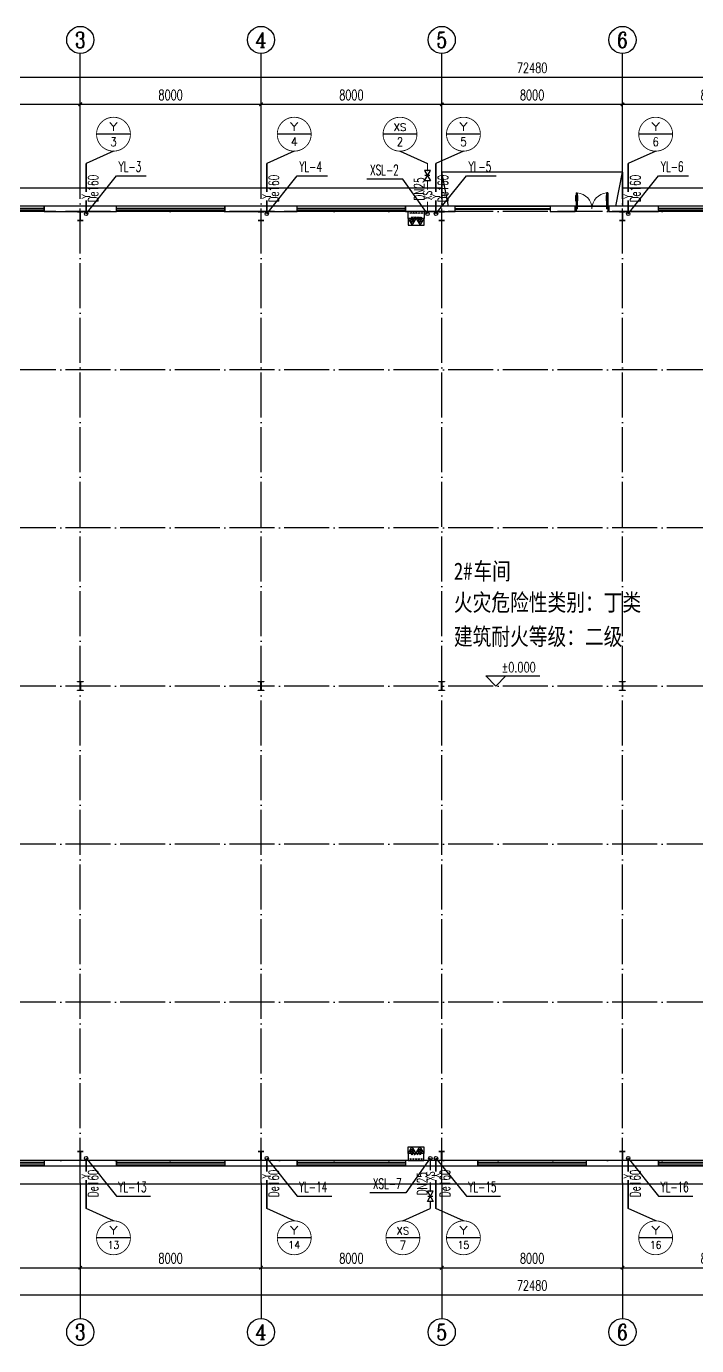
# Model space of a CAD drawing. Extents: x -173214 to 1102988, y -234847 to 675458.
# Drawn here: x 206880 to 236548, y 427477 to 485877 of the extents above; entities that cross this region are included whole.
import ezdxf
from ezdxf.enums import TextEntityAlignment as Align

# ---------------------------------------------------------------- set-up
doc = ezdxf.new("R2010")
doc.units = 0
doc.header["$LTSCALE"] = 1000
doc.header["$MEASUREMENT"] = 0
doc.linetypes.add('DASH', pattern=[0.35, 0.25, -0.1])
doc.linetypes.add('DOTE', pattern=[2.42, 2, -0.2, 0.02, -0.2])
doc.layers.get('Defpoints').update_dxf_attribs({"color": 250})
for name, color, linetype in [('0 - 梁柱', 3, 'Continuous'), ('AXIS', 171, 'Continuous'), ('AXIS_TEXT', 7, 'Continuous'), ('DIM_ELEV', 171, 'Continuous'), ('DIM_消防', 3, 'Continuous'), ('DIM_雨水', 3, 'Continuous'), ('DOTE', 8, 'DOTE'), ('EQUIP_消防', 7, 'Continuous'), ('GROUND', 150, 'Continuous'), ('PIPE-消防', 1, 'Continuous'), ('PIPE-雨水', 4, 'Continuous'), ('PUB_TEXT', 7, 'Continuous'), ('S_WALL', 9, 'Continuous'), ('STAIR', 3, 'Continuous'), ('TEXT_消防', 7, 'Continuous'), ('TEXT_雨水', 7, 'Continuous'), ('TWT_TEXT', 7, 'Continuous'), ('VALVE_消防', 7, 'Continuous'), ('VPIPE-消防', 1, 'Continuous'), ('VPIPE-雨水', 4, 'Continuous'), ('WALL-PARAPET', 6, 'Continuous'), ('WINDOW', 140, 'Continuous')]:
    doc.layers.add(name, color=color, linetype=linetype)
doc.styles.add('_TCH_AXIS', font='COMPLEX', dxfattribs={"bigfont": 'GBCBIG'})
doc.styles.add('_TCH_DIM', font='SIMPLEX', dxfattribs={"bigfont": 'GBCBIG'})
doc.styles.add('_TCH_DIM_T3', font='SIMPLEX', dxfattribs={"width": 0.705882, "bigfont": 'GBCBIG'})
doc.styles.add('_TWT_CIRCLE', font='COMPLEX', dxfattribs={"width": 1.1, "height": 3, "bigfont": 'HZTXT'})
doc.styles.add('_TWT_PIPEDN', font='SIMPLEX', dxfattribs={"width": 0.8, "height": 3, "bigfont": 'HZTXT'})
doc.styles.add('_TWT_PIPETEXT', font='COMPLEX', dxfattribs={"width": 0.8, "height": 2.5, "bigfont": 'HZTXT'})
doc.styles.add('_TWT_SERIAL', font='COMPLEX', dxfattribs={"width": 0.8, "height": 3, "bigfont": 'HZTXT'})
doc.styles.add('COMPLEX', font='COMPLEX')
doc.styles.add('宋体', font='', dxfattribs={"width": 0.8})
doc.styles.get('宋体').set_extended_font_data('SimSun')
doc.dimstyles.new('_TCH_ARCH&&150', dxfattribs={"dimtxt": 446.25, "dimasz": 150, "dimexe": 375, "dimexo": 450, "dimgap": 189.375, "dimtad": 1, "dimdec": 0, "dimzin": 0, "dimdsep": 46, "dimtxsty": '_TCH_DIM_T3', "dimblk": 'ARCHTICK', "dimcen": 0.09, "dimclrt": 7, "dimazin": 2, "dimtfac": 1, "dimtdec": 0, "dimtix": 1, "dimtmove": 2, "dimatfit": 3, "dimfxl": 0, "dimtolj": 1, "dimtzin": 0, "dimarcsym": 0})

# ---------------------------------------------------------------- blocks, each defined once
blk = doc.blocks.new('A$C670E4FA6')
at = {"layer": '0 - 梁柱'}
h = blk.add_hatch(color=256, dxfattribs=at)
h.paths.add_polyline_path([(125, 0), (0, 0), (0, 12), (120, 12), (120, 200), (125, 200)])
h.paths.add_polyline_path([(250, 0), (125, 0), (125, 200), (130, 200), (130, 12), (250, 12)])
h.paths.add_polyline_path([(250, 388), (130, 388), (130, 200), (125, 200), (125, 400), (250, 400)])
h.paths.add_polyline_path([(125, 200), (120, 200), (120, 388), (0, 388), (0, 400), (125, 400)])
blk.add_lwpolyline([(0, 400), (0, 388), (120, 388), (120, 12), (0, 12), (0, 0), (250, 0), (250, 12), (130, 12), (130, 388), (250, 388), (250, 400)], close=True, dxfattribs=at)
blk = doc.blocks.new('$TwtSys$00000545')
for p, q in [((0, 344), (-198, 0)), ((-198, 0), (198, 0)), ((-73, 36), (73, 182)), ((-73, 182), (73, 36)), ((198, 0), (0, 344))]:
    blk.add_line(p, q)
blk.add_circle((0, 109), 91.8)
blk = doc.blocks.new('消防软管卷盘')
blk.add_lwpolyline([(4963954, 151899), (4963954, 150312), (4964641, 150312), (4964641, 151899)], close=True)
for points, const_width in [([(4964134, 151704), (4964482, 151704)], 1), ([(4964134, 151566), (4964482, 151566)], 1), ([(4964134, 151428), (4964482, 151428)], 1), ([(4964134, 151290), (4964482, 151290)], 1), ([(4964134, 151152), (4964482, 151152)], 1), ([(4964134, 151014), (4964482, 151014)], 0.1), ([(4964134, 150876), (4964482, 150876)], 1), ([(4964134, 150738), (4964482, 150738)], 1), ([(4964150, 150600), (4964499, 150600)], 1), ([(4964150, 150462), (4964499, 150462)], 1)]:
    blk.add_lwpolyline(points, dxfattribs=dict(const_width=const_width))
for centre, start, end in [((4964134, 151636), 90, 270), ((4964134, 151360), 90, 270), ((4964134, 151084), 90, 270), ((4964482, 151498), 270, 90), ((4964482, 151222), 270, 90), ((4964482, 150946), 270, 90), ((4964134, 150808), 90, 270), ((4964150, 150532), 90, 270), ((4964499, 150670), 270, 90)]:
    blk.add_arc(centre, 69, start, end)
blk = doc.blocks.new('92623')
blk.add_lwpolyline([(8910066, 83014), (8909273, 83014), (8909273, 82670), (8910066, 82670)], close=True)
at = {"xscale": -0.5, "yscale": 0.5, "zscale": 0.5, "rotation": 89.99999999998747}
blk.add_blockref('消防软管卷盘', (8985223, 2565334), dxfattribs=at)
at = {"layer": 'EQUIP_消防', "rotation": 179.9999999999874}
for p in [(8909471, 83014), (8909868, 83014)]:
    blk.add_blockref('$TwtSys$00000545', p, dxfattribs=at)
blk = doc.blocks.new('$DorLib2D$00000213')
at = {"color": 0, "linetype": 'DASH', "const_width": 0.02}
blk.add_lwpolyline([(0.5, 0), (-0.5, 0)], dxfattribs=at)
blk = doc.blocks.new('$DorLib2D$00000011')
at = {"lineweight": 13}
for p, q in [((-0.483, 0.396), (-0.483, 0.235)), ((-0.417, 0.396), (-0.417, 0.235)), ((0.417, 0.396), (0.417, 0.235)), ((0.483, 0.396), (0.483, 0.235))]:
    blk.add_line(p, q, dxfattribs=at)
for p, q in [((-0.483, 0.396), (-0.467, 0.396)), ((-0.467, 0.471), (-0.467, -0.062)), ((-0.467, 0.471), (-0.433, 0.471)), ((-0.433, 0.471), (-0.433, 0.004)), ((-0.417, 0.396), (-0.433, 0.396)), ((0.417, 0.396), (0.433, 0.396)), ((0.433, 0.471), (0.433, 0.004)), ((0.467, 0.471), (0.433, 0.471)), ((0.467, 0.471), (0.467, -0.062)), ((0.483, 0.396), (0.467, 0.396)), ((-0.5, 0.004), (-0.433, 0.004)), ((-0.5, 0.004), (-0.5, -0.062)), ((-0.483, 0.235), (-0.467, 0.235)), ((-0.417, 0.235), (-0.433, 0.235)), ((0.417, 0.235), (0.433, 0.235)), ((0.5, 0.004), (0.433, 0.004)), ((0.483, 0.235), (0.467, 0.235)), ((0.5, 0.004), (0.5, -0.062)), ((-0.5, -0.062), (-0.467, -0.062)), ((0.5, -0.062), (0.467, -0.062))]:
    blk.add_line(p, q)
for centre, start, end in [((-0.467, 0.004), 0, 85.904), ((0.467, 0.004), 94.096, 180)]:
    blk.add_arc(centre, 0.467, start, end, dxfattribs=at)
blk = doc.blocks.new('$TCHSYS$WIN2D')
for p, q in [((-0.5, 0.5), (0.5, 0.5)), ((-0.5, 0.5), (-0.5, -0.5)), ((0.5, 0.5), (0.5, -0.5)), ((0.5, 0.167), (-0.5, 0.167)), ((0.5, -0.167), (-0.5, -0.167)), ((-0.5, -0.5), (0.5, -0.5))]:
    blk.add_line(p, q)
blk = doc.blocks.new('_AXISO')
blk.add_circle((0, 0), 0.5)
at = {"layer": 'AXIS_TEXT', "style": 'COMPLEX', "width": 1.041667}
blk.add_attdef('A', text='', height=0.56, dxfattribs=at).set_placement((-0.25, -0.28), (0.25, -0.28), align=Align.FIT)
blk = doc.blocks.new('_ArchTick')
at = {"color": 0, "linetype": 'ByBlock', "const_width": 0.4}
blk.add_lwpolyline([(-0.5, -0.5), (0.5, 0.5)], dxfattribs=at)
blk = doc.blocks.new('*D119')
at = {"layer": 'AXIS', "color": 0, "lineweight": -2}
for p, q in [((193026, 434227), (193026, 429352)), ((265506, 434227), (265506, 429352)), ((193026, 429727), (265506, 429727))]:
    blk.add_line(p, q, dxfattribs=at)
at = {"layer": 'Defpoints', "color": 0}
for p in [(193026, 434677), (265506, 434677), (265506, 429727)]:
    blk.add_point(p, dxfattribs=at)
at = {"layer": 'AXIS', "color": 0, "lineweight": -2, "xscale": 150, "yscale": 150, "zscale": 150, "rotation": 180}
blk.add_blockref('_ArchTick', (193026, 429727), dxfattribs=at)
at = {"layer": 'AXIS', "color": 0, "lineweight": -2, "xscale": 150, "yscale": 150, "zscale": 150}
blk.add_blockref('_ArchTick', (265506, 429727), dxfattribs=at)
at = {"layer": 'AXIS', "color": 7, "insert": (229266, 430140), "char_height": 446.2, "attachment_point": 5, "style": '_TCH_DIM_T3'}
blk.add_mtext('\\A1;72480', dxfattribs=at)
blk = doc.blocks.new('*D122')
at = {"layer": 'AXIS', "color": 0, "lineweight": -2}
for p, q in [((201266, 434227), (201266, 430552)), ((209266, 434227), (209266, 430552)), ((201266, 430927), (209266, 430927))]:
    blk.add_line(p, q, dxfattribs=at)
at = {"layer": 'Defpoints', "color": 0}
for p in [(201266, 434677), (209266, 434677), (209266, 430927)]:
    blk.add_point(p, dxfattribs=at)
at = {"layer": 'AXIS', "color": 0, "lineweight": -2, "xscale": 150, "yscale": 150, "zscale": 150, "rotation": 180}
blk.add_blockref('_ArchTick', (201266, 430927), dxfattribs=at)
at = {"layer": 'AXIS', "color": 0, "lineweight": -2, "xscale": 150, "yscale": 150, "zscale": 150}
blk.add_blockref('_ArchTick', (209266, 430927), dxfattribs=at)
at = {"layer": 'AXIS', "color": 7, "insert": (205266, 431340), "char_height": 446.2, "attachment_point": 5, "style": '_TCH_DIM_T3'}
blk.add_mtext('\\A1;8000', dxfattribs=at)
blk = doc.blocks.new('*D123')
at = {"layer": 'AXIS', "color": 0, "lineweight": -2}
for p, q in [((209266, 434227), (209266, 430552)), ((217266, 434227), (217266, 430552)), ((209266, 430927), (217266, 430927))]:
    blk.add_line(p, q, dxfattribs=at)
at = {"layer": 'Defpoints', "color": 0}
for p in [(209266, 434677), (217266, 434677), (217266, 430927)]:
    blk.add_point(p, dxfattribs=at)
at = {"layer": 'AXIS', "color": 0, "lineweight": -2, "xscale": 150, "yscale": 150, "zscale": 150, "rotation": 180}
blk.add_blockref('_ArchTick', (209266, 430927), dxfattribs=at)
at = {"layer": 'AXIS', "color": 0, "lineweight": -2, "xscale": 150, "yscale": 150, "zscale": 150}
blk.add_blockref('_ArchTick', (217266, 430927), dxfattribs=at)
at = {"layer": 'AXIS', "color": 7, "insert": (213266, 431340), "char_height": 446.2, "attachment_point": 5, "style": '_TCH_DIM_T3'}
blk.add_mtext('\\A1;8000', dxfattribs=at)
blk = doc.blocks.new('*D124')
at = {"layer": 'AXIS', "color": 0, "lineweight": -2}
for p, q in [((217266, 434227), (217266, 430552)), ((225266, 434227), (225266, 430552)), ((217266, 430927), (225266, 430927))]:
    blk.add_line(p, q, dxfattribs=at)
at = {"layer": 'Defpoints', "color": 0}
for p in [(217266, 434677), (225266, 434677), (225266, 430927)]:
    blk.add_point(p, dxfattribs=at)
at = {"layer": 'AXIS', "color": 0, "lineweight": -2, "xscale": 150, "yscale": 150, "zscale": 150, "rotation": 180}
blk.add_blockref('_ArchTick', (217266, 430927), dxfattribs=at)
at = {"layer": 'AXIS', "color": 0, "lineweight": -2, "xscale": 150, "yscale": 150, "zscale": 150}
blk.add_blockref('_ArchTick', (225266, 430927), dxfattribs=at)
at = {"layer": 'AXIS', "color": 7, "insert": (221266, 431340), "char_height": 446.2, "attachment_point": 5, "style": '_TCH_DIM_T3'}
blk.add_mtext('\\A1;8000', dxfattribs=at)
blk = doc.blocks.new('*D125')
at = {"layer": 'AXIS', "color": 0, "lineweight": -2}
for p, q in [((225266, 434227), (225266, 430552)), ((233266, 434227), (233266, 430552)), ((225266, 430927), (233266, 430927))]:
    blk.add_line(p, q, dxfattribs=at)
at = {"layer": 'Defpoints', "color": 0}
for p in [(225266, 434677), (233266, 434677), (233266, 430927)]:
    blk.add_point(p, dxfattribs=at)
at = {"layer": 'AXIS', "color": 0, "lineweight": -2, "xscale": 150, "yscale": 150, "zscale": 150, "rotation": 180}
blk.add_blockref('_ArchTick', (225266, 430927), dxfattribs=at)
at = {"layer": 'AXIS', "color": 0, "lineweight": -2, "xscale": 150, "yscale": 150, "zscale": 150}
blk.add_blockref('_ArchTick', (233266, 430927), dxfattribs=at)
at = {"layer": 'AXIS', "color": 7, "insert": (229266, 431340), "char_height": 446.2, "attachment_point": 5, "style": '_TCH_DIM_T3'}
blk.add_mtext('\\A1;8000', dxfattribs=at)
blk = doc.blocks.new('*D126')
at = {"layer": 'AXIS', "color": 0, "lineweight": -2}
for p, q in [((233266, 434227), (233266, 430552)), ((241266, 434227), (241266, 430552)), ((233266, 430927), (241266, 430927))]:
    blk.add_line(p, q, dxfattribs=at)
at = {"layer": 'Defpoints', "color": 0}
for p in [(233266, 434677), (241266, 434677), (241266, 430927)]:
    blk.add_point(p, dxfattribs=at)
at = {"layer": 'AXIS', "color": 0, "lineweight": -2, "xscale": 150, "yscale": 150, "zscale": 150, "rotation": 180}
blk.add_blockref('_ArchTick', (233266, 430927), dxfattribs=at)
at = {"layer": 'AXIS', "color": 0, "lineweight": -2, "xscale": 150, "yscale": 150, "zscale": 150}
blk.add_blockref('_ArchTick', (241266, 430927), dxfattribs=at)
at = {"layer": 'AXIS', "color": 7, "insert": (237266, 431340), "char_height": 446.2, "attachment_point": 5, "style": '_TCH_DIM_T3'}
blk.add_mtext('\\A1;8000', dxfattribs=at)
blk = doc.blocks.new('*D131')
at = {"layer": 'AXIS', "color": 0, "lineweight": -2}
for p, q in [((193026, 479127), (193026, 484002)), ((193026, 483627), (265506, 483627)), ((265506, 479127), (265506, 484002))]:
    blk.add_line(p, q, dxfattribs=at)
at = {"layer": 'Defpoints', "color": 0}
for p in [(265506, 483627), (193026, 478677), (265506, 478677)]:
    blk.add_point(p, dxfattribs=at)
at = {"layer": 'AXIS', "color": 0, "lineweight": -2, "xscale": 150, "yscale": 150, "zscale": 150, "rotation": 180}
blk.add_blockref('_ArchTick', (193026, 483627), dxfattribs=at)
at = {"layer": 'AXIS', "color": 0, "lineweight": -2, "xscale": 150, "yscale": 150, "zscale": 150}
blk.add_blockref('_ArchTick', (265506, 483627), dxfattribs=at)
at = {"layer": 'AXIS', "color": 7, "insert": (229266, 484040), "char_height": 446.2, "attachment_point": 5, "style": '_TCH_DIM_T3'}
blk.add_mtext('\\A1;72480', dxfattribs=at)
blk = doc.blocks.new('*D135')
at = {"layer": 'AXIS', "color": 0, "lineweight": -2}
for p, q in [((201266, 479127), (201266, 482802)), ((201266, 482427), (209266, 482427)), ((209266, 479127), (209266, 482802))]:
    blk.add_line(p, q, dxfattribs=at)
at = {"layer": 'Defpoints', "color": 0}
for p in [(209266, 482427), (201266, 478677), (209266, 478677)]:
    blk.add_point(p, dxfattribs=at)
at = {"layer": 'AXIS', "color": 0, "lineweight": -2, "xscale": 150, "yscale": 150, "zscale": 150, "rotation": 180}
blk.add_blockref('_ArchTick', (201266, 482427), dxfattribs=at)
at = {"layer": 'AXIS', "color": 0, "lineweight": -2, "xscale": 150, "yscale": 150, "zscale": 150}
blk.add_blockref('_ArchTick', (209266, 482427), dxfattribs=at)
at = {"layer": 'AXIS', "color": 7, "insert": (205266, 482840), "char_height": 446.2, "attachment_point": 5, "style": '_TCH_DIM_T3'}
blk.add_mtext('\\A1;8000', dxfattribs=at)
blk = doc.blocks.new('*D136')
at = {"layer": 'AXIS', "color": 0, "lineweight": -2}
for p, q in [((209266, 479127), (209266, 482802)), ((209266, 482427), (217266, 482427)), ((217266, 479127), (217266, 482802))]:
    blk.add_line(p, q, dxfattribs=at)
at = {"layer": 'Defpoints', "color": 0}
for p in [(217266, 482427), (209266, 478677), (217266, 478677)]:
    blk.add_point(p, dxfattribs=at)
at = {"layer": 'AXIS', "color": 0, "lineweight": -2, "xscale": 150, "yscale": 150, "zscale": 150, "rotation": 180}
blk.add_blockref('_ArchTick', (209266, 482427), dxfattribs=at)
at = {"layer": 'AXIS', "color": 0, "lineweight": -2, "xscale": 150, "yscale": 150, "zscale": 150}
blk.add_blockref('_ArchTick', (217266, 482427), dxfattribs=at)
at = {"layer": 'AXIS', "color": 7, "insert": (213266, 482840), "char_height": 446.2, "attachment_point": 5, "style": '_TCH_DIM_T3'}
blk.add_mtext('\\A1;8000', dxfattribs=at)
blk = doc.blocks.new('*D137')
at = {"layer": 'AXIS', "color": 0, "lineweight": -2}
for p, q in [((217266, 479127), (217266, 482802)), ((217266, 482427), (225266, 482427)), ((225266, 479127), (225266, 482802))]:
    blk.add_line(p, q, dxfattribs=at)
at = {"layer": 'Defpoints', "color": 0}
for p in [(225266, 482427), (217266, 478677), (225266, 478677)]:
    blk.add_point(p, dxfattribs=at)
at = {"layer": 'AXIS', "color": 0, "lineweight": -2, "xscale": 150, "yscale": 150, "zscale": 150, "rotation": 180}
blk.add_blockref('_ArchTick', (217266, 482427), dxfattribs=at)
at = {"layer": 'AXIS', "color": 0, "lineweight": -2, "xscale": 150, "yscale": 150, "zscale": 150}
blk.add_blockref('_ArchTick', (225266, 482427), dxfattribs=at)
at = {"layer": 'AXIS', "color": 7, "insert": (221266, 482840), "char_height": 446.2, "attachment_point": 5, "style": '_TCH_DIM_T3'}
blk.add_mtext('\\A1;8000', dxfattribs=at)
blk = doc.blocks.new('*D138')
at = {"layer": 'AXIS', "color": 0, "lineweight": -2}
for p, q in [((225266, 479127), (225266, 482802)), ((225266, 482427), (233266, 482427)), ((233266, 479127), (233266, 482802))]:
    blk.add_line(p, q, dxfattribs=at)
at = {"layer": 'Defpoints', "color": 0}
for p in [(233266, 482427), (225266, 478677), (233266, 478677)]:
    blk.add_point(p, dxfattribs=at)
at = {"layer": 'AXIS', "color": 0, "lineweight": -2, "xscale": 150, "yscale": 150, "zscale": 150, "rotation": 180}
blk.add_blockref('_ArchTick', (225266, 482427), dxfattribs=at)
at = {"layer": 'AXIS', "color": 0, "lineweight": -2, "xscale": 150, "yscale": 150, "zscale": 150}
blk.add_blockref('_ArchTick', (233266, 482427), dxfattribs=at)
at = {"layer": 'AXIS', "color": 7, "insert": (229266, 482840), "char_height": 446.2, "attachment_point": 5, "style": '_TCH_DIM_T3'}
blk.add_mtext('\\A1;8000', dxfattribs=at)
blk = doc.blocks.new('*D139')
at = {"layer": 'AXIS', "color": 0, "lineweight": -2}
for p, q in [((233266, 479127), (233266, 482802)), ((233266, 482427), (241266, 482427)), ((241266, 479127), (241266, 482802))]:
    blk.add_line(p, q, dxfattribs=at)
at = {"layer": 'Defpoints', "color": 0}
for p in [(241266, 482427), (233266, 478677), (241266, 478677)]:
    blk.add_point(p, dxfattribs=at)
at = {"layer": 'AXIS', "color": 0, "lineweight": -2, "xscale": 150, "yscale": 150, "zscale": 150, "rotation": 180}
blk.add_blockref('_ArchTick', (233266, 482427), dxfattribs=at)
at = {"layer": 'AXIS', "color": 0, "lineweight": -2, "xscale": 150, "yscale": 150, "zscale": 150}
blk.add_blockref('_ArchTick', (241266, 482427), dxfattribs=at)
at = {"layer": 'AXIS', "color": 7, "insert": (237266, 482840), "char_height": 446.2, "attachment_point": 5, "style": '_TCH_DIM_T3'}
blk.add_mtext('\\A1;8000', dxfattribs=at)
blk = doc.blocks.new('$VALVE$00000296')
for points in [[(-125, 72), (-125, -72), (125, 72), (125, -72), (-125, 72)], [(0, 60), (0, -64)]]:
    blk.add_lwpolyline(points)
for p in [(-125, 0), (125, 0)]:
    blk.add_point(p)

msp = doc.modelspace()

# ---------------------------------------------------------------- linework, layer by layer
at = {"layer": 'AXIS'}
for p, q in [((209265.9, 478677), (209265.9, 484677)), ((217265.9, 478677), (217265.9, 484677)), ((225265.9, 478677), (225265.9, 484677)), ((233265.9, 478677), (233265.9, 484677)), ((209265.9, 434677), (209265.9, 428677)), ((217265.9, 434677), (217265.9, 428677)), ((225265.9, 434677), (225265.9, 428677)), ((233265.9, 434677), (233265.9, 428677))]:
    msp.add_line(p, q, dxfattribs=at)
at = {"layer": 'DIM_ELEV'}
for p, q in [((227660.7, 456677), (227210.7, 457127)), ((227210.7, 457127), (229610.2, 457127)), ((227660.7, 456677), (228110.7, 457127))]:
    msp.add_line(p, q, dxfattribs=at)
at = {"layer": 'DIM_消防'}
for p, q in [((211486.1, 481104.4), (209986.1, 481104.4)), ((219486.1, 481104.4), (217986.1, 481104.4)), ((224169.1, 481104.4), (222669.1, 481104.4)), ((226976.8, 481104.4), (225476.8, 481104.4)), ((235486.1, 481104.4), (233986.1, 481104.4)), ((223544.7, 479113.3), (221957.2, 479113.3)), ((224634.6, 477577), (223544.7, 479113.3)), ((224761.2, 435777.1), (223671.3, 434240.8)), ((223671.3, 434240.8), (222083.9, 434240.8)), ((211486.1, 432249.6), (209986.1, 432249.6)), ((219486.1, 432249.6), (217986.1, 432249.6)), ((224295.7, 432249.6), (222795.7, 432249.6)), ((226976.8, 432249.6), (225476.8, 432249.6)), ((235486.1, 432249.6), (233986.1, 432249.6))]:
    msp.add_line(p, q, dxfattribs=at)
at = {"layer": 'DIM_消防', "const_width": 37.5}
for points in [[(211486.1, 481104.4, 1), (209986.1, 481104.4, 1)], [(219486.1, 481104.4, 1), (217986.1, 481104.4, 1)], [(224169.1, 481104.4, 1), (222669.1, 481104.4, 1)], [(226976.8, 481104.4, 1), (225476.8, 481104.4, 1)], [(235486.1, 481104.4, 1), (233986.1, 481104.4, 1)], [(211486.1, 432249.6, 1), (209986.1, 432249.6, 1)], [(219486.1, 432249.6, 1), (217986.1, 432249.6, 1)], [(224295.7, 432249.6, 1), (222795.7, 432249.6, 1)], [(226976.8, 432249.6, 1), (225476.8, 432249.6, 1)], [(235486.1, 432249.6, 1), (233986.1, 432249.6, 1)]]:
    msp.add_lwpolyline(points, format="xyb", close=True, dxfattribs=at)
at = {"layer": 'DIM_雨水'}
for p, q in [((209520.6, 477577), (210866.8, 479261.6)), ((210866.8, 479261.6), (212186.1, 479261.6)), ((217520.6, 477577), (218866.8, 479261.6)), ((218866.8, 479261.6), (220211, 479261.6)), ((225011.2, 477577, 3000), (226357.4, 479261.6, 3000)), ((226357.4, 479261.6, 3000), (227676.8, 479261.6, 3000)), ((233520.6, 477577), (234866.8, 479261.6)), ((234866.8, 479261.6), (236186.1, 479261.6)), ((209520.6, 435777.1), (210866.8, 434092.5)), ((217520.6, 435777.1), (218866.8, 434092.5)), ((225011.2, 435777.1), (226357.4, 434092.5)), ((233520.6, 435777.1), (234866.8, 434092.5)), ((210866.8, 434092.5), (212376.3, 434092.5)), ((218866.8, 434092.5), (220402.2, 434092.5)), ((226357.4, 434092.5), (227867, 434092.5)), ((234866.8, 434092.5), (236376.3, 434092.5))]:
    msp.add_line(p, q, dxfattribs=at)
at = {"layer": 'DOTE'}
for p, q in [((209265.9, 434677), (209265.9, 478677)), ((217265.9, 434677), (217265.9, 478677)), ((225265.9, 434677), (225265.9, 478677)), ((233265.9, 434677), (233265.9, 478677)), ((266265.9, 477677), (192265.9, 477677)), ((266265.9, 470677), (192265.9, 470677)), ((266265.9, 463677), (192265.9, 463677)), ((266265.9, 456677), (192265.9, 456677)), ((266265.9, 449677), (192265.9, 449677)), ((266265.9, 442677), (192265.9, 442677)), ((266265.9, 435677), (192265.9, 435677))]:
    msp.add_line(p, q, dxfattribs=at)
at = {"layer": 'GROUND', "color": 8}
for p, q in [((225265.9, 478717), (192225.9, 478717)), ((266305.9, 478717), (233265.9, 478717)), ((225265.9, 477917), (193025.9, 477917)), ((265505.9, 477917), (233265.9, 477917)), ((193025.9, 435437), (265505.9, 435437)), ((192225.9, 434637), (266305.9, 434637))]:
    msp.add_line(p, q, dxfattribs=at)
at = {"layer": 'PIPE-消防', "linetype": 'Continuous', "ltscale": 1.5, "const_width": 52.5}
for points in [[(224634.6, 479496.5), (224634.6, 479813.7)], [(224634.6, 478652), (224634.6, 479046.5)], [(224634.6, 477652), (224634.6, 478113.4)], [(224761.2, 435702.1), (224761.2, 435240.7)], [(224761.2, 434702.1), (224761.2, 434307.6)], [(224761.2, 433857.6), (224761.2, 433540.4)]]:
    msp.add_lwpolyline(points, dxfattribs=at)
at = {"layer": 'PIPE-雨水', "linetype": 'Continuous', "ltscale": 1.5, "const_width": 75}
for points in [[(209520.6, 478547), (209520.6, 479813.7)], [(217520.6, 478547), (217520.6, 479813.7)], [(225011.2, 478547), (225011.2, 479813.7)], [(233520.6, 478547), (233520.6, 479813.7)], [(209520.6, 477652), (209520.6, 478179.8)], [(217520.6, 477652), (217520.6, 478179.8)], [(225011.2, 477652), (225011.2, 478179.8)], [(233520.6, 477652), (233520.6, 478179.8)], [(209520.6, 435702.1), (209520.6, 435174.2)], [(217520.6, 435702.1), (217520.6, 435174.2)], [(225011.2, 435702.1), (225011.2, 435174.2)], [(233520.6, 435702.1), (233520.6, 435174.2)], [(209520.6, 434807.1), (209520.6, 433540.4)], [(217520.6, 434807.1), (217520.6, 433540.4)], [(225011.2, 434807.1), (225011.2, 433540.4)], [(233520.6, 434807.1), (233520.6, 433540.4)]]:
    msp.add_lwpolyline(points, dxfattribs=at)
at = {"layer": 'S_WALL', "color": 3}
for p, q in [((210736.1, 480354.4), (209520.6, 479813.7)), ((218736.1, 480354.4), (217520.6, 479813.7)), ((223419.1, 480354.4), (224634.6, 479813.7)), ((226226.8, 480354.4), (225011.2, 479813.7)), ((234736.1, 480354.4), (233520.6, 479813.7)), ((210736.1, 432999.6), (209520.6, 433540.4)), ((218736.1, 432999.6), (217520.6, 433540.4)), ((223545.7, 432999.6), (224761.2, 433540.4)), ((226226.8, 432999.6), (225011.2, 433540.4)), ((234736.1, 432999.6), (233520.6, 433540.4))]:
    msp.add_line(p, q, dxfattribs=at)
at = {"layer": 'STAIR', "color": 8}
for p, q in [((233265.9, 479417), (225265.9, 479417)), ((225265.9, 479417), (225265.9, 477917)), ((225565.9, 477917), (225265.9, 479417)), ((232965.9, 477917), (233265.9, 479417)), ((233265.9, 479417), (233265.9, 477917)), ((233265.9, 477917), (225265.9, 477917))]:
    msp.add_line(p, q, dxfattribs=at)
at = {"layer": 'VPIPE-消防', "linetype": 'Continuous'}
for centre in [(224634.6, 477577), (224761.2, 435777.1)]:
    msp.add_circle(centre, 75, dxfattribs=at)
at = {"layer": 'VPIPE-雨水', "linetype": 'Continuous'}
for centre in [(209520.6, 477577), (217520.6, 477577), (225011.2, 477577), (233520.6, 477577), (209520.6, 435777.1), (217520.6, 435777.1), (225011.2, 435777.1), (233520.6, 435777.1)]:
    msp.add_circle(centre, 75, dxfattribs=at)
at = {"layer": 'WALL-PARAPET'}
for p, q in [((210865.9, 477917), (207665.9, 477917)), ((207665.9, 477917), (207665.9, 477677)), ((210865.9, 477677), (210865.9, 477917)), ((218865.9, 477917), (215665.9, 477917)), ((215665.9, 477917), (215665.9, 477677)), ((218865.9, 477677), (218865.9, 477917)), ((225866.4, 477917), (223665.9, 477917)), ((223665.9, 477917), (223665.9, 477677)), ((225866.4, 477677), (225866.4, 477917)), ((231165.9, 477917), (230066.4, 477917)), ((230066.4, 477917), (230066.4, 477677)), ((231165.9, 477677), (231165.9, 477917)), ((234865.9, 477917), (232665.9, 477917)), ((232665.9, 477917), (232665.9, 477677)), ((234865.9, 477677), (234865.9, 477917)), ((207665.9, 477677), (210865.9, 477677)), ((215665.9, 477677), (218865.9, 477677)), ((223665.9, 477677), (225866.4, 477677)), ((230066.4, 477677), (231165.9, 477677)), ((232665.9, 477677), (234865.9, 477677)), ((210865.9, 435677), (207665.9, 435677)), ((207665.9, 435677), (207665.9, 435437)), ((210865.9, 435437), (210865.9, 435677)), ((218865.9, 435677), (215665.9, 435677)), ((215665.9, 435677), (215665.9, 435437)), ((218865.9, 435437), (218865.9, 435677)), ((226865.9, 435677), (223665.9, 435677)), ((223665.9, 435677), (223665.9, 435437)), ((226865.9, 435437), (226865.9, 435677)), ((234865.9, 435677), (231665.9, 435677)), ((231665.9, 435677), (231665.9, 435437)), ((234865.9, 435437), (234865.9, 435677)), ((207665.9, 435437), (210865.9, 435437)), ((215665.9, 435437), (218865.9, 435437)), ((223665.9, 435437), (226865.9, 435437)), ((231665.9, 435437), (234865.9, 435437))]:
    msp.add_line(p, q, dxfattribs=at)
at = {"layer": 'WINDOW'}
for p, q in [((225866.4, 477917), (230066.4, 477917)), ((231165.9, 477917), (232665.9, 477917))]:
    msp.add_line(p, q, dxfattribs=at)

# ---------------------------------------------------------------- block references
at = {"xscale": 0.882, "yscale": 0.882, "zscale": 0.882}
msp.add_blockref('92623', (-7634193.7, 404156), dxfattribs=at)
at = {"xscale": -0.882, "yscale": 0.882, "zscale": 0.882, "rotation": 180}
msp.add_blockref('92623', (-7634205.9, 509198.1), dxfattribs=at)
at = {"layer": '0 - 梁柱', "rotation": 180}
for p in [(209390.9, 477677), (217390.9, 477677), (225390.9, 477677), (233390.9, 477677)]:
    msp.add_blockref('A$C670E4FA6', p, dxfattribs=at)
at = {"layer": '0 - 梁柱', "xscale": -1}
for p in [(209390.9, 456477), (217390.9, 456477), (225390.9, 456477), (233390.9, 456477), (209390.9, 435677), (217390.9, 435677), (225390.9, 435677), (233390.9, 435677)]:
    msp.add_blockref('A$C670E4FA6', p, dxfattribs=at)
at = {"layer": 'AXIS'}
ref = msp.add_blockref('_AXISO', (209265.9, 485277), dxfattribs=dict(at, xscale=1200, yscale=1200, zscale=1200))
ref.add_attrib('A', '3', dxfattribs={"layer": 'AXIS_TEXT', "height": 698.9, "style": '_TCH_AXIS'}).set_placement((209032.9, 484927.6), (209498.9, 484927.6), align=Align.FIT)
ref = msp.add_blockref('_AXISO', (217265.9, 485277), dxfattribs=dict(at, xscale=1200, yscale=1200, zscale=1200))
ref.add_attrib('A', '4', dxfattribs={"layer": 'AXIS_TEXT', "height": 668.2, "style": '_TCH_AXIS'}).set_placement((217011.4, 484943), (217520.5, 484943), align=Align.FIT)
ref = msp.add_blockref('_AXISO', (225265.9, 485277), dxfattribs=dict(at, xscale=1200, yscale=1200, zscale=1200))
ref.add_attrib('A', '5', dxfattribs={"layer": 'AXIS_TEXT', "height": 698.9, "style": '_TCH_AXIS'}).set_placement((225032.9, 484927.6), (225498.9, 484927.6), align=Align.FIT)
ref = msp.add_blockref('_AXISO', (233265.9, 485277), dxfattribs=dict(at, xscale=1200, yscale=1200, zscale=1200))
ref.add_attrib('A', '6', dxfattribs={"layer": 'AXIS_TEXT', "height": 698.9, "style": '_TCH_AXIS'}).set_placement((233032.9, 484927.6), (233498.9, 484927.6), align=Align.FIT)
ref = msp.add_blockref('_AXISO', (209265.9, 428077), dxfattribs=dict(at, xscale=1200, yscale=1200, zscale=1200))
ref.add_attrib('A', '3', dxfattribs={"layer": 'AXIS_TEXT', "height": 698.9, "style": '_TCH_AXIS'}).set_placement((209032.9, 427727.6), (209498.9, 427727.6), align=Align.FIT)
ref = msp.add_blockref('_AXISO', (217265.9, 428077), dxfattribs=dict(at, xscale=1200, yscale=1200, zscale=1200))
ref.add_attrib('A', '4', dxfattribs={"layer": 'AXIS_TEXT', "height": 668.2, "style": '_TCH_AXIS'}).set_placement((217011.4, 427743), (217520.5, 427743), align=Align.FIT)
ref = msp.add_blockref('_AXISO', (225265.9, 428077), dxfattribs=dict(at, xscale=1200, yscale=1200, zscale=1200))
ref.add_attrib('A', '5', dxfattribs={"layer": 'AXIS_TEXT', "height": 698.9, "style": '_TCH_AXIS'}).set_placement((225032.9, 427727.6), (225498.9, 427727.6), align=Align.FIT)
ref = msp.add_blockref('_AXISO', (233265.9, 428077), dxfattribs=dict(at, xscale=1200, yscale=1200, zscale=1200))
ref.add_attrib('A', '6', dxfattribs={"layer": 'AXIS_TEXT', "height": 698.9, "style": '_TCH_AXIS'}).set_placement((233032.9, 427727.6), (233498.9, 427727.6), align=Align.FIT)
at = {"layer": 'VALVE_消防', "xscale": -1.8, "zscale": 1.8}
for p, yscale, rotation in [((224634.6, 479271.5), -1.8, 89.99999999999999), ((224761.2, 434082.6), 1.8, 270)]:
    msp.add_blockref('$VALVE$00000296', p, dxfattribs=dict(at, yscale=yscale, rotation=rotation))
at = {"layer": 'WINDOW'}
for name, p, xscale, yscale, zscale in [('$DorLib2D$00000011', (231915.9, 477797), 1500, 1500, 1500), ('$TCHSYS$WIN2D', (205265.9, 477797), -4800, -240, -4800), ('$TCHSYS$WIN2D', (213265.9, 477797), -4800, -240, -4800), ('$TCHSYS$WIN2D', (221265.9, 477797), -4800, -240, -4800), ('$DorLib2D$00000213', (227966.4, 477797), -4200, -4200, -4200), ('$TCHSYS$WIN2D', (237265.9, 477797), -4800, -240, -4800)]:
    msp.add_blockref(name, p, dxfattribs=dict(at, xscale=xscale, yscale=yscale, zscale=zscale))
at = {"layer": 'WINDOW', "xscale": 4800, "yscale": -240, "zscale": 4800, "rotation": 179.9999999999999}
for p in [(205265.9, 435557), (213265.9, 435557), (221265.9, 435557), (229265.9, 435557), (237265.9, 435557)]:
    msp.add_blockref('$TCHSYS$WIN2D', p, dxfattribs=at)

# ---------------------------------------------------------------- texts
at = {"layer": 'DIM_消防', "color": 7, "style": '_TWT_CIRCLE'}
for s, height, p, p2 in [('Y', 372.7, (210550.6, 481246), (210921.6, 481246)), ('Y', 372.7, (218550.6, 481246), (218921.6, 481246)), ('XS', 317.96, (223136, 481255), (223702.2, 481255)), ('Y', 372.7, (226041.3, 481246), (226412.2, 481246)), ('Y', 372.7, (234550.6, 481246), (234921.6, 481246)), ('3', 388.1, (210593.8, 480577), (210878.4, 480577)), ('4', 382.3, (218575.9, 480582), (218896.3, 480582)), ('2', 388.1, (223276.8, 480577), (223561.4, 480577)), ('5', 388.1, (226084.5, 480577), (226369.1, 480577)), ('6', 388.1, (234593.8, 480577), (234878.4, 480577)), ('Y', 372.7, (210550.6, 432391.2), (210921.6, 432391.2)), ('Y', 372.7, (218550.6, 432391.2), (218921.6, 432391.2)), ('Y', 372.7, (226041.3, 432391.2), (226412.2, 432391.2)), ('Y', 372.7, (234550.6, 432391.2), (234921.6, 432391.2)), ('XS', 317.96, (223262.6, 432400.2), (223828.9, 432400.2)), ('13', 336.64, (210480.4, 431765.6), (210991.8, 431765.6)), ('14', 329.14, (218468.9, 431771.8), (219003.3, 431771.8)), ('7', 388.1, (223403.4, 431722.2), (223688, 431722.2)), ('15', 336.64, (225971.1, 431765.6), (226482.4, 431765.6)), ('16', 336.64, (234480.4, 431765.6), (234991.8, 431765.6))]:
    msp.add_text(s, height=height, dxfattribs=at).set_placement(p, p2, align=Align.FIT)
at = {"layer": 'PUB_TEXT'}
for s, height, style, width, p in [('2#', 759.49, '宋体', 0.8, (225803.4, 461382.6)), ('车间', 759.49, '宋体', 0.8, (226667.6, 461382.6)), ('火灾危险性类别：丁类', 759.49, '宋体', 0.8, (225803.4, 459998.4)), ('建筑耐火等级：二级', 759.49, '宋体', 0.8, (225803.4, 458485.5)), ('%%P0.000', 446.25, '_TCH_DIM', 0.705882, (227915.2, 457284.5))]:
    msp.add_text(s, height=height, dxfattribs=dict(at, style=style, width=width)).set_placement(p)
at = {"layer": 'TEXT_消防', "linetype": 'Continuous', "style": '_TWT_PIPEDN', "width": 0.64}
for p in [(224495.4, 478167.3), (224622, 434130.7)]:
    msp.add_text('DN25', height=450, rotation=90, dxfattribs=at).set_placement(p)
at = {"layer": 'TEXT_消防', "style": '_TWT_PIPETEXT', "width": 0.64}
for p in [(224822.1, 478188.4), (224948.7, 434777.1)]:
    msp.add_text('XS', height=375, rotation=90, dxfattribs=at).set_placement(p)
at = {"layer": 'TEXT_雨水', "linetype": 'Continuous', "style": '_TWT_PIPEDN', "width": 0.64}
for p in [(210059.1, 478085), (218059.1, 478085), (225549.7, 478085), (234059.1, 478085), (210059.1, 434048.4), (218059.1, 434048.4), (225635.3, 434048.4), (234059.1, 434048.4)]:
    msp.add_text('De160', height=450, rotation=90, dxfattribs=at).set_placement(p)
at = {"layer": 'TEXT_雨水', "style": '_TWT_PIPETEXT', "width": 0.64}
for rotation, p in [(90, (209708.1, 478254.8)), (90, (217708.1, 478254.8)), (90, (225198.7, 478254.8)), (90, (233708.1, 478254.8)), (90, (209708.1, 434882.1)), (90, (217708.1, 434882.1)), (270, (224823.7, 435099.2)), (90, (233708.1, 434882.1))]:
    msp.add_text('Y', height=375, rotation=rotation, dxfattribs=at).set_placement(p)
at = {"layer": 'TWT_TEXT', "style": '_TWT_SERIAL', "width": 0.64}
for s, p in [('YL-3', (210967.7, 479441.6)), ('YL-4', (218965.2, 479441.6)), ('XSL-2', (222092.2, 479293.3)), ('YL-5', (226458.3, 479441.6, 3000)), ('YL-6', (234967.7, 479441.6)), ('YL-13', (210952.2, 434272.5)), ('YL-14', (218950.6, 434272.5)), ('XSL-7', (222218.9, 434420.8)), ('YL-15', (226442.9, 434272.5)), ('YL-16', (234952.2, 434272.5))]:
    msp.add_text(s, height=450, dxfattribs=at).set_placement(p)

# ---------------------------------------------------------------- dimensions: what is measured, and where the dimension line sits
at = {"layer": 'AXIS'}
for p1, p2, distance, picture, middle in [((193025.9, 478677), (265505.9, 478677), 4950, '*D131', (229265.9, 484039.5)), ((201265.9, 478677), (209265.9, 478677), 3750, '*D135', (205265.9, 482839.5)), ((209265.9, 478677), (217265.9, 478677), 3750, '*D136', (213265.9, 482839.5)), ((217265.9, 478677), (225265.9, 478677), 3750, '*D137', (221265.9, 482839.5)), ((225265.9, 478677), (233265.9, 478677), 3750, '*D138', (229265.9, 482839.5)), ((233265.9, 478677), (241265.9, 478677), 3750, '*D139', (237265.9, 482839.5)), ((193025.9, 434677), (265505.9, 434677), -4950, '*D119', (229265.9, 430139.5)), ((201265.9, 434677), (209265.9, 434677), -3750, '*D122', (205265.9, 431339.5)), ((209265.9, 434677), (217265.9, 434677), -3750, '*D123', (213265.9, 431339.5)), ((217265.9, 434677), (225265.9, 434677), -3750, '*D124', (221265.9, 431339.5)), ((225265.9, 434677), (233265.9, 434677), -3750, '*D125', (229265.9, 431339.5)), ((233265.9, 434677), (241265.9, 434677), -3750, '*D126', (237265.9, 431339.5))]:
    dim = msp.add_aligned_dim(p1=p1, p2=p2, distance=distance, dimstyle='_TCH_ARCH&&150', dxfattribs=at)
    dim.commit()
    dim.dimension.update_dxf_attribs({"geometry": picture, "text_midpoint": middle})

doc.saveas('drawing.dxf')
